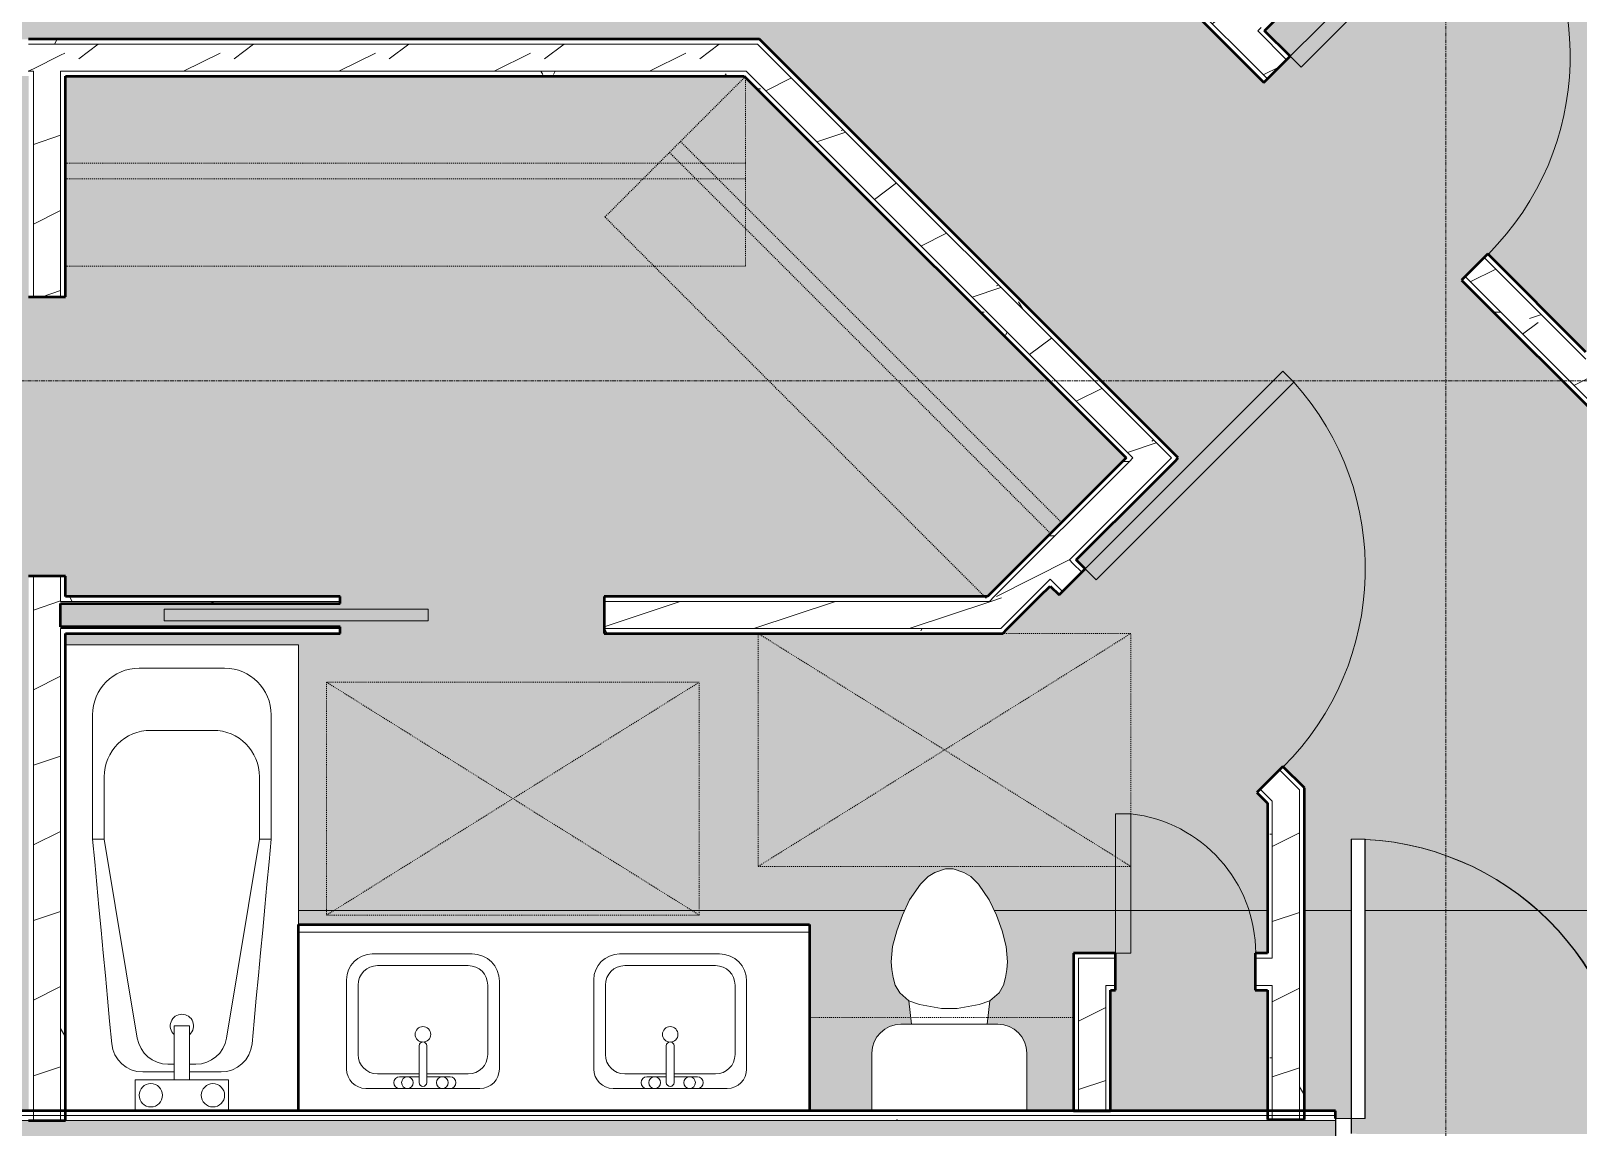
# Model space of a CAD drawing. Header units: inches. Extents: x -4292 to -464, y 9706 to 12474.
# Drawn here: x -3663.5 to -3464.3, y 11751.1 to 11892.3 of the extents above; entities that cross this region are included whole.
import ezdxf

# ---------------------------------------------------------------- set-up
doc = ezdxf.new("R2010")
doc.units = ezdxf.units.IN
doc.header["$MEASUREMENT"] = 0
doc.linetypes.add('Dash', pattern=[0.25, 0.125, -0.125])
doc.linetypes.add('Grid Line 1_2_', pattern=[0.875, 0.5, -0.125, 0.125, -0.125])
for name, color, linetype, lineweight in [('A-AREA-PATT-4', 254, 'Continuous', 9), ('A-DOOR-1', 7, 'Continuous', 9), ('A-DOOR-2', 90, 'Continuous', 20), ('A-DOOR-5', 31, 'Continuous', 20), ('A-DOOR-6', 31, 'Continuous', 9), ('A-DOOR-FRAM', 31, 'Continuous', 20), ('A-FLOR-2', 50, 'Continuous', 13), ('A-GENM-HDLN-1', 7, 'Dash', 9), ('A-WALL', 113, 'Continuous', 13), ('A-WALL-2', 250, 'Continuous', 50), ('A-WALL-3', 50, 'Continuous', 13), ('A-WALL-PATT-1', 7, 'Continuous', 9), ('A-WALL-PATT-2', 8, 'Continuous', 9), ('A-WALL-PATT-5', 111, 'Continuous', 9), ('I-WALL-1', 2, 'Continuous', 50), ('P-SANR-FIXT-1', 7, 'Continuous', 9), ('Q-CASE-1', 250, 'Continuous', 50), ('Q-CASE-2', 7, 'Continuous', 9), ('Q-CASE-HDLN-1', 7, 'Dash', 9), ('S-GRID-1', 1, 'Grid Line 1_2_', 9)]:
    doc.layers.add(name, color=color, linetype=linetype, lineweight=lineweight)
pattern_1 = [(0, (0, 0), (38.4, 9.6), [1.584, -27.216, 1.584, -27.216, -153.6]), (0, (0, 0), (38.4, 9.6), [-57.6, 1.584, -56.016, 1.584, -27.216, -67.2]), (0, (0, 0), (38.4, 9.6), [-144, 1.584, -17.616, 1.584, -46.416]), (120, (14.4, 4.8), (-27.513844, 28.4553755), [1.584, -27.216, 1.584, -27.216, -153.6]), (120, (14.4, 4.8), (-27.513844, 28.4553755), [-57.6, 1.584, -56.016, 1.584, -27.216, -67.2]), (120, (14.4, 4.8), (-27.513844, 28.4553755), [-144, 1.584, -17.616, 1.584, -46.416]), (240, (19.2, 24), (-10.886156, -38.0553755), [1.584, -27.216, 1.584, -27.216, -153.6]), (240, (19.2, 24), (-10.886156, -38.0553755), [-57.6, 1.584, -56.016, 1.584, -27.216, -67.2]), (240, (19.2, 24), (-10.886156, -38.0553755), [-144, 1.584, -17.616, 1.584, -46.416])]
pattern_2 = [(216.87, (7.997, 19.992), (59.9755286, 39.9843071), [9.996, -89.964]), (206.565, (19.992, 13.994), (-19.991807, -19.992219), [22.352, -22.352]), (198.435, (19.992, 3.998), (-39.983821, -19.991955), [12.644, -50.576])]

msp = doc.modelspace()

# ---------------------------------------------------------------- hatches: boundary and pattern name
at = {"layer": 'A-AREA-PATT-4'}
h = msp.add_hatch(color=256, dxfattribs=at)
h.paths.add_polyline_path([(-3346.2655, 11722.6394), (-3341.7237, 11722.6394), (-3341.7237, 11753.8406), (-3346.4737, 11753.8406), (-3346.4737, 11758.5906), (-3341.7237, 11758.5906), (-3341.7237, 11766.6144), (-3349.45, 11766.6144), (-3350.4144, 11766.7414), (-3351.3131, 11767.1136), (-3352.0848, 11767.7058), (-3352.677, 11768.4775), (-3353.0492, 11769.3762), (-3353.1762, 11770.4169), (-3353.1762, 11771.729), (-3356.2, 11771.3813), (-3357.2, 11770.1895), (-3358.2, 11769.6227), (-3359.7095, 11769.2649), (-3360.7836, 11769.1271), (-3361.2, 11769.0906), (-3363.1923, 11769.2649), (-3365.2, 11769.8029), (-3367.2, 11770.5308), (-3369.2, 11771.4634), (-3371.2, 11772.8509), (-3372.2, 11773.8509), (-3372.7, 11774.7169), (-3373.2, 11776.0906), (-3373.2, 11777.0906), (-3372.7, 11778.4644), (-3372.2, 11779.3304), (-3371.2, 11780.3304), (-3369.2, 11781.7178), (-3367.0757, 11782.6957), (-3365.2, 11783.3784), (-3363.1923, 11783.9163), (-3361.2, 11784.0906), (-3359.7095, 11783.9163), (-3359.2, 11783.8265), (-3358.2, 11783.5585), (-3357.2, 11782.9918), (-3356.2, 11781.8), (-3353.1762, 11781.4523), (-3353.1762, 11782.8406), (-3353.0492, 11783.805), (-3352.677, 11784.7037), (-3351.9714, 11785.5625), (-3351.3131, 11786.0676), (-3350.4144, 11786.4399), (-3349.45, 11786.5669), (-3341.7237, 11786.5669), (-3341.7237, 11794.5906), (-3365.7237, 11794.5906), (-3365.7237, 11864.5083), (-3373.8987, 11864.5083), (-3373.8987, 11869.2583), (-3341.7237, 11869.2583), (-3341.7237, 12109.7144), (-3480.5362, 12109.7144), (-3480.5362, 12046.0438), (-3479.7862, 12046.0438), (-3479.7862, 12043.5438), (-3480.5362, 12043.5438), (-3480.5362, 12043.2938), (-3481.9112, 12043.2938), (-3481.9112, 12020.2938), (-3480.5362, 12020.2938), (-3480.5362, 11995.0438), (-3479.7862, 11995.0438), (-3479.7862, 11990.0438), (-3480.5362, 11990.0438), (-3480.5362, 11989.7938), (-3481.9112, 11989.7938), (-3481.9112, 11960.7938), (-3480.5362, 11960.7938), (-3480.4976, 11929.5438), (-3479.7862, 11929.5438), (-3479.7862, 11927.0438), (-3480.5362, 11927.0438), (-3480.5362, 11916.391), (-3504.6631, 11892.2641), (-3501.3928, 11888.9938), (-3504.7515, 11885.635), (-3523.4987, 11904.3822), (-3523.4987, 11934.4394), (-3547.4987, 11934.4394), (-3547.4987, 11939.1894), (-3555.4987, 11939.1894), (-3555.4987, 11974.9394), (-3547.4987, 11974.9394), (-3547.4987, 12109.7144), (-3851.8487, 12109.7144), (-3851.8487, 11932.2144), (-3855.2237, 11932.2144), (-3855.2237, 11894.1894), (-3851.8487, 11894.1894), (-3851.8487, 11891.1894), (-3703.4544, 11891.1894), (-3703.4544, 11886.4394), (-3851.8487, 11886.4394), (-3851.8487, 11753.1894), (-3787.906, 11753.1894), (-3787.906, 11833.1894), (-3709.906, 11833.1894), (-3709.906, 11753.1894), (-3663.8294, 11753.1894), (-3663.8294, 11822.0406), (-3659.0794, 11822.0406), (-3659.0794, 11819.4156), (-3623.7044, 11819.4156), (-3623.7044, 11818.5406), (-3659.7044, 11818.5362), (-3659.7044, 11815.5406), (-3623.7044, 11815.5406), (-3623.7044, 11814.6656), (-3659.0794, 11814.6656), (-3659.0794, 11813.1894), (-3629.0794, 11813.1894), (-3629.0794, 11777.1894), (-3563.2521, 11777.1894), (-3563.2521, 11753.1894), (-3555.2283, 11753.1894), (-3555.2283, 11760.6156), (-3555.1014, 11761.58), (-3554.7291, 11762.4787), (-3554.1369, 11763.2505), (-3553.3652, 11763.8426), (-3552.4665, 11764.2149), (-3551.2359, 11764.3418), (-3550.1138, 11764.3418), (-3550.4615, 11767.3656), (-3551.6532, 11768.3656), (-3552.22, 11769.3656), (-3552.5778, 11770.8751), (-3552.6649, 11771.3694), (-3552.7521, 11772.3656), (-3552.5778, 11774.358), (-3552.0399, 11776.3656), (-3551.3119, 11778.3656), (-3550.3793, 11780.3656), (-3548.9919, 11782.3656), (-3547.9919, 11783.3656), (-3547.1258, 11783.8656), (-3545.7521, 11784.3656), (-3544.7521, 11784.3656), (-3543.3784, 11783.8656), (-3542.5123, 11783.3656), (-3541.3376, 11782.1137), (-3540.1249, 11780.3656), (-3539.1923, 11778.3656), (-3538.4644, 11776.3656), (-3537.9264, 11774.358), (-3537.7521, 11772.3656), (-3537.9264, 11770.8751), (-3538.0163, 11770.3656), (-3538.3094, 11769.3212), (-3538.851, 11768.3656), (-3540.0427, 11767.3656), (-3540.3904, 11764.3418), (-3539.0021, 11764.3418), (-3538.0377, 11764.2149), (-3537.139, 11763.8426), (-3536.3673, 11763.2505), (-3535.7751, 11762.4787), (-3535.3859, 11761.4513), (-3535.2759, 11760.6156), (-3535.2759, 11753.1894), (-3529.2521, 11753.1894), (-3529.2521, 11773.4723), (-3523.8771, 11773.4723), (-3523.8771, 11768.7223), (-3524.5021, 11768.7223), (-3524.5021, 11753.1894), (-3504.2987, 11753.1894), (-3504.2987, 11768.7223), (-3505.8771, 11768.7223), (-3505.8771, 11773.4723), (-3504.2987, 11773.4723), (-3504.2987, 11792.7984), (-3505.6718, 11794.1715), (-3502.3131, 11797.5302), (-3499.5487, 11794.7659), (-3499.5487, 11753.1894), (-3495.5237, 11753.1894), (-3495.4737, 11752.1894), (-3493.5237, 11752.1894), (-3493.4737, 11788.1894), (-3491.7237, 11788.1894), (-3491.7737, 11752.1894), (-3493.4737, 11752.1894), (-3493.4737, 11750.2519), (-3492.8487, 11750.2519), (-3492.8487, 11750.1894), (-3458.1487, 11750.1894), (-3458.0987, 11750.2519), (-3457.5237, 11750.2519), (-3457.4737, 11752.1894), (-3455.4737, 11752.1894), (-3455.4737, 11753.1894), (-3446.0237, 11753.1894), (-3446.0237, 11757.3689), (-3446.7737, 11757.3689), (-3446.7737, 11759.8689), (-3446.0237, 11759.8689), (-3446.0237, 11760.1189), (-3444.6487, 11760.1189), (-3444.6487, 11789.1189), (-3446.0237, 11789.1189), (-3446.0237, 11820.3689), (-3446.7737, 11820.3689), (-3446.7737, 11822.8689), (-3446.0237, 11822.8689), (-3446.0237, 11826.9072), (-3479.2957, 11860.1792), (-3475.9369, 11863.5379), (-3463.2831, 11850.8841), (-3444.9089, 11869.2583), (-3409.8987, 11869.2583), (-3409.8987, 11864.5083), (-3412.5237, 11864.5083), (-3412.5237, 11862.5909), (-3417.2737, 11862.5909), (-3417.2737, 11864.5083), (-3441.2737, 11864.5083), (-3441.2737, 11860.7984), (-3415.2737, 11860.7984), (-3415.2737, 11835.7984), (-3441.2737, 11835.7984), (-3441.2737, 11830.6734), (-3417.2737, 11830.6734), (-3417.2737, 11832.5909), (-3412.5237, 11832.5909), (-3412.5237, 11722.6394), (-3376.5237, 11722.6394), (-3376.5237, 11758.5906), (-3366.4737, 11758.5906), (-3366.4737, 11753.8406), (-3371.7737, 11753.8406), (-3371.7737, 11722.6394), (-3367.0757, 11722.6394)], flags=0)
h.paths.add_polyline_path([(-3441.2737, 11753.1894), (-3417.2737, 11753.1894), (-3417.2737, 11825.9234), (-3441.2737, 11825.9234), (-3441.2737, 11822.8689), (-3440.5237, 11822.8689), (-3440.5237, 11820.3689), (-3441.2737, 11820.3689), (-3441.2737, 11820.1189), (-3444.6487, 11820.1189), (-3444.6487, 11791.1189), (-3443.2737, 11791.1189), (-3443.2737, 11760.1189), (-3441.2737, 11760.1189), (-3441.2737, 11759.8689), (-3440.5237, 11759.8689), (-3440.5237, 11757.3689), (-3441.2737, 11757.3689)], flags=0)
h.paths.add_polyline_path([(-3807.8379, 11753.6894), (-3807.8379, 11771.6894), (-3789.8379, 11771.6894), (-3789.8379, 11753.6894), (-3794.3284, 11753.6894)], flags=0)
h.paths.add_polyline_path([(-3705.906, 11753.6894), (-3705.906, 11771.6894), (-3687.906, 11771.6894), (-3687.906, 11753.6894), (-3705.4911, 11753.6894)], flags=0)
h.paths.add_polyline_path([(-3540.355, 11814.6656), (-3589.7044, 11814.6656), (-3589.7044, 11819.4156), (-3540.355, 11819.4156), (-3522.5008, 11837.2698), (-3571.6704, 11886.4394), (-3659.0794, 11886.4394), (-3659.0794, 11858.0406), (-3663.8294, 11858.0406), (-3663.8294, 11886.4394), (-3667.4544, 11886.4394), (-3667.4544, 11891.1894), (-3569.7029, 11891.1894), (-3515.7833, 11837.2698), (-3528.918, 11824.1351), (-3527.7689, 11822.9861), (-3531.1277, 11819.6273), (-3532.2767, 11820.7764), (-3538.3875, 11814.6656), (-3540.0961, 11814.6656)], flags=0)
h.paths.add_polyline_path([(-3446.0237, 11833.6247), (-3446.0237, 11861.426), (-3459.9244, 11847.5254), (-3449.7698, 11837.3708)], flags=0)
h.paths.add_polyline_path([(-3508.0219, 11895.6229), (-3485.2862, 11918.3585), (-3485.2862, 11927.0438), (-3486.0362, 11927.0438), (-3486.0362, 11929.5438), (-3485.2862, 11929.5438), (-3485.2862, 11929.7938), (-3481.9112, 11929.7938), (-3481.9112, 11958.7938), (-3483.2862, 11958.7938), (-3483.2862, 11989.7938), (-3485.2862, 11989.7938), (-3485.2862, 11990.0438), (-3486.0362, 11990.0438), (-3486.0362, 11995.0438), (-3485.2862, 11995.0438), (-3485.2862, 11995.2938), (-3481.9112, 11995.2938), (-3481.9112, 12018.2938), (-3483.2862, 12018.2938), (-3483.2862, 12043.2938), (-3485.2862, 12043.2938), (-3485.2862, 12043.5438), (-3486.0362, 12043.5438), (-3486.0362, 12046.0438), (-3485.2862, 12046.0438), (-3485.2862, 12077.7894), (-3486.9112, 12077.7894), (-3486.9112, 12082.5394), (-3485.2862, 12082.5394), (-3485.2862, 12109.7144), (-3487.9237, 12109.7144), (-3487.9237, 12085.4644), (-3488.9365, 12085.4644), (-3488.974, 12084.9644), (-3489.661, 12084.9644), (-3489.661, 12085.4644), (-3505.9323, 12085.4644), (-3505.9572, 12084.9644), (-3506.4152, 12084.9644), (-3506.4152, 12085.4644), (-3515.9237, 12085.4644), (-3515.9237, 12109.7144), (-3518.7487, 12109.7144), (-3518.7487, 12082.5394), (-3516.9112, 12082.5394), (-3516.9112, 12077.7894), (-3518.7487, 12077.7894), (-3518.7487, 11906.3497), (-3508.6848, 11896.2858)], flags=0)
h.paths.add_polyline_path([(-3523.4987, 11939.1894), (-3523.4987, 11974.9394), (-3525.4987, 11974.9394), (-3525.4987, 11939.1894)], flags=0)
h.paths.add_polyline_path([(-3590.4987, 11939.1894), (-3625.4987, 11939.1894), (-3625.4987, 11950.2809), (-3634.2742, 11950.2809), (-3634.2742, 11966.7809), (-3625.4987, 11966.7809), (-3625.4987, 11978.2809), (-3634.2742, 11978.2809), (-3634.2742, 11994.7809), (-3625.4987, 11994.7809), (-3625.4987, 12009.5033), (-3634.2742, 12009.5033), (-3634.2742, 12026.0033), (-3625.4987, 12026.0033), (-3625.4987, 12037.5033), (-3634.2742, 12037.5033), (-3634.2742, 12054.0033), (-3625.4987, 12054.0033), (-3625.4987, 12067.7144), (-3589.4987, 12067.7144), (-3589.4987, 12026.452), (-3587.3206, 12026.452), (-3587.1237, 12026.2552), (-3587.1237, 12025.3591), (-3586.8737, 12025.3591), (-3586.8737, 12021.5944), (-3586.6237, 12021.5944), (-3586.6237, 12019.693), (-3586.8737, 12019.693), (-3586.8737, 12010.302), (-3586.6237, 12010.302), (-3586.6237, 12009.7114), (-3586.8737, 12009.7114), (-3586.8737, 12009.1209), (-3586.6237, 12009.1209), (-3586.6237, 12008.5303), (-3586.8737, 12008.5303), (-3586.8737, 12007.9398), (-3586.6237, 12007.9398), (-3586.6237, 12007.3492), (-3586.8737, 12007.3492), (-3586.8737, 12006.7587), (-3586.6237, 12006.7587), (-3586.6237, 12006.1681), (-3586.8737, 12006.1681), (-3586.8737, 12003.545), (-3587.1237, 12003.5239), (-3587.1458, 12002.5956), (-3587.1814, 12002.5097), (-3587.3206, 12002.452), (-3589.4987, 12002.452), (-3589.4987, 11939.1894)], flags=0)
h.paths.add_polyline_path([(-3345.9462, 11978.8675), (-3363.9462, 11978.8675), (-3363.9462, 11996.8675), (-3345.9462, 11996.8675)], flags=0)
h.paths.add_polyline_path([(-3363.0644, 11998.7993), (-3425.4462, 11998.7993), (-3425.4462, 12076.7993), (-3345.4462, 12076.7993), (-3345.4462, 11998.7993), (-3345.9462, 11998.7993)], flags=0)
h.paths.add_polyline_path([(-3752.9112, 12007.4602), (-3801.4972, 12007.4602), (-3801.4972, 12042.4602), (-3795.4972, 12042.4602), (-3795.4972, 12043.4602), (-3723.4972, 12043.4602), (-3723.4972, 12042.4602), (-3717.4972, 12042.4602), (-3717.4972, 12007.4602)], flags=0)
h.paths.add_polyline_path([(-3838.9972, 12046.7852), (-3846.4972, 12046.7852), (-3846.4972, 12094.7852), (-3811.4972, 12094.7852), (-3811.4972, 12088.7852), (-3810.4972, 12088.7852), (-3810.4972, 12052.7852), (-3811.4972, 12052.7852), (-3811.4972, 12046.7852), (-3835.6754, 12046.7852)], flags=0)
h.paths.add_polyline_path([(-3676.4972, 12046.7852), (-3707.4972, 12046.7852), (-3707.4972, 12052.7852), (-3708.4972, 12052.7852), (-3708.4972, 12088.7852), (-3707.4972, 12088.7852), (-3707.4972, 12094.7852), (-3672.4972, 12094.7852), (-3672.4972, 12046.7852)], flags=0)
h.paths.add_polyline_path([(-3345.9462, 12080.7993), (-3363.9462, 12080.7993), (-3363.9462, 12098.7993), (-3345.9462, 12098.7993), (-3345.9462, 12098.0447)], flags=0)
h.paths.add_polyline_path([(-3782.0074, 12091.7033), (-3799.0074, 12091.7352), (-3799.0074, 12107.8602), (-3727.0074, 12107.8602), (-3727.0074, 12091.7352), (-3745.0074, 12091.7352), (-3745.0074, 12095.7352), (-3781.0074, 12095.7352), (-3781.0074, 12091.7352), (-3781.6703, 12091.7033)], flags=0)
at = {"layer": 'A-WALL-PATT-1'}
h = msp.add_hatch(dxfattribs=at)
h.set_pattern_fill('FP_1', color=256, style=0, pattern_type=2)
h.set_pattern_definition(pattern_1)
h.paths.add_polyline_path([(-3446.0237, 11826.9072), (-3446.0237, 11827.7911), (-3478.8537, 11860.6211), (-3479.2957, 11860.1792), (-3449.7698, 11830.6533)], flags=0)
h.paths.add_polyline_path([(-3504.7515, 11885.635), (-3504.3096, 11886.0769), (-3522.8737, 11904.6411), (-3522.8548, 11903.7383), (-3504.8992, 11885.7827)], flags=0)
h = msp.add_hatch(dxfattribs=at)
h.set_pattern_fill('FP_1', color=256, style=0, pattern_type=2)
h.set_pattern_definition(pattern_1)
h.paths.add_polyline_path([(-3575.7954, 11890.5644), (-3569.9618, 11890.5644), (-3570.5868, 11891.1894), (-3663.2044, 11891.1894), (-3663.2044, 11890.5644), (-3590.4987, 11890.5644)], flags=0)
h = msp.add_hatch(dxfattribs=at)
h.set_pattern_fill('FP_1', color=256, style=0, pattern_type=2)
h.set_pattern_definition(pattern_1)
h.paths.add_polyline_path([(-3516.2252, 11836.8279), (-3515.7833, 11837.2698), (-3569.7029, 11891.1894), (-3570.5868, 11891.1894), (-3516.6672, 11837.2698)], flags=0)
h = msp.add_hatch(dxfattribs=at)
h.set_pattern_fill('FP_1', color=256, style=0, pattern_type=2)
h.set_pattern_definition(pattern_1)
h.paths.add_polyline_path([(-3659.692, 11753.1894), (-3659.0794, 11753.1894), (-3659.0794, 11815.2906), (-3659.7044, 11815.2906), (-3659.7044, 11753.1894)], flags=0)
h.paths.add_polyline_path([(-3659.0794, 11818.7906), (-3659.0794, 11822.0406), (-3659.7044, 11822.0406), (-3659.7044, 11818.7906)], flags=0)
h.paths.add_polyline_path([(-3659.7044, 11858.0406), (-3659.0794, 11858.0406), (-3659.0794, 11887.0644), (-3659.7044, 11887.0644), (-3659.7044, 11865.1523)], flags=0)
h = msp.add_hatch(dxfattribs=at)
h.set_pattern_fill('FP_1', color=256, style=0, pattern_type=2)
h.set_pattern_definition(pattern_1)
h.paths.add_polyline_path([(-3590.4987, 11886.4394), (-3571.6704, 11886.4394), (-3572.2954, 11887.0644), (-3659.0794, 11887.0644), (-3659.0794, 11886.4394), (-3615.1579, 11886.4394)], flags=0)
h = msp.add_hatch(dxfattribs=at)
h.set_pattern_fill('FP_1', color=256, style=0, pattern_type=2)
h.set_pattern_definition(pattern_1)
h.paths.add_polyline_path([(-3522.0589, 11836.8279), (-3521.6169, 11837.2698), (-3571.4115, 11887.0644), (-3572.2954, 11887.0644), (-3522.5008, 11837.2698)], flags=0)
h = msp.add_hatch(dxfattribs=at)
h.set_pattern_fill('FP_1', color=256, style=0, pattern_type=2)
h.set_pattern_definition(pattern_1)
h.paths.add_polyline_path([(-3540.355, 11819.4156), (-3539.4711, 11819.4156), (-3522.0589, 11836.8279), (-3522.5008, 11837.2698), (-3536.1376, 11823.633)], flags=0)
h = msp.add_hatch(dxfattribs=at)
h.set_pattern_fill('FP_1', color=256, style=0, pattern_type=2)
h.set_pattern_definition(pattern_1)
h.paths.add_polyline_path([(-3540.0961, 11818.7906), (-3539.4711, 11819.4156), (-3589.7044, 11819.4156), (-3589.7044, 11818.7906), (-3540.355, 11818.7906)], flags=0)
h.paths.add_polyline_path([(-3642.7226, 11818.7906), (-3623.7044, 11818.7906), (-3623.7044, 11819.4156), (-3659.0794, 11819.4156), (-3659.0794, 11818.7906), (-3656.505, 11818.7906)], flags=0)
h = msp.add_hatch(dxfattribs=at)
h.set_pattern_fill('FP_1', color=256, style=0, pattern_type=2)
h.set_pattern_definition(pattern_1)
h.paths.add_polyline_path([(-3539.4711, 11814.6656), (-3538.3875, 11814.6656), (-3537.7625, 11815.2906), (-3589.7044, 11815.2906), (-3589.7044, 11814.6656), (-3540.0961, 11814.6656)], flags=0)
h.paths.add_polyline_path([(-3638.5794, 11814.6656), (-3623.7044, 11814.6656), (-3623.7044, 11815.2906), (-3659.0794, 11815.2906), (-3659.0794, 11814.6656), (-3642.7226, 11814.6656)], flags=0)
h = msp.add_hatch(dxfattribs=at)
h.set_pattern_fill('FP_1', color=256, style=0, pattern_type=2)
h.set_pattern_definition(pattern_1)
h.paths.add_polyline_path([(-3499.5651, 11753.1894), (-3499.5487, 11753.1894), (-3499.5487, 11794.7659), (-3500.1737, 11795.3909), (-3500.1737, 11753.1894)], flags=0)
h = msp.add_hatch(dxfattribs=at)
h.set_pattern_fill('FP_1', color=256, style=0, pattern_type=2)
h.set_pattern_definition(pattern_1)
h.paths.add_polyline_path([(-3503.7155, 11753.1894), (-3503.6737, 11753.1894), (-3503.6737, 11769.3473), (-3504.2987, 11769.3473), (-3504.2987, 11753.1894)], flags=0)
h.paths.add_polyline_path([(-3503.6737, 11772.8473), (-3503.6737, 11793.0572), (-3504.2987, 11793.6822), (-3504.2987, 11772.8473)], flags=0)
at = {"layer": 'A-WALL-PATT-2'}
h = msp.add_hatch(dxfattribs=at)
h.set_pattern_fill('FP_2', color=256, style=0, pattern_type=2)
h.set_pattern_definition(pattern_2)
h.paths.add_polyline_path([(-3445.3987, 11827.1661), (-3445.3987, 11832.1158), (-3476.3789, 11863.096), (-3478.8537, 11860.6211), (-3446.0237, 11827.7911)], flags=0)
h.paths.add_polyline_path([(-3504.3096, 11886.0769), (-3501.8347, 11888.5518), (-3519.3737, 11906.0908), (-3519.3737, 11901.1411), (-3504.8992, 11886.6665)], flags=0)
h = msp.add_hatch(dxfattribs=at)
h.set_pattern_fill('FP_2', color=256, style=0, pattern_type=2)
h.set_pattern_definition(pattern_2)
h.paths.add_polyline_path([(-3663.2044, 11887.0644), (-3663.2044, 11890.5644), (-3667.4544, 11890.5644), (-3667.4544, 11887.0644), (-3663.8294, 11887.0644)], flags=0)
h.paths.add_polyline_path([(-3835.6754, 11887.0644), (-3703.4544, 11887.0644), (-3703.4544, 11890.5644), (-3852.4737, 11890.5644), (-3852.4737, 11887.0644), (-3846.1293, 11887.0644)], flags=0)
h = msp.add_hatch(dxfattribs=at)
h.set_pattern_fill('FP_2', color=256, style=0, pattern_type=2)
h.set_pattern_definition(pattern_2)
h.paths.add_polyline_path([(-3663.2044, 11751.9394), (-3663.1354, 11753.1894), (-3659.7044, 11753.1894), (-3659.7044, 11822.0406), (-3663.2044, 11822.0406), (-3663.2044, 11761.354)], flags=0)
h.paths.add_polyline_path([(-3659.7044, 11858.0406), (-3659.7044, 11890.5644), (-3663.2044, 11890.5644), (-3663.2044, 11858.0406)], flags=0)
h = msp.add_hatch(dxfattribs=at)
h.set_pattern_fill('FP_2', color=256, style=0, pattern_type=2)
h.set_pattern_definition(pattern_2)
h.paths.add_polyline_path([(-3615.1579, 11887.0644), (-3571.4115, 11887.0644), (-3574.9115, 11890.5644), (-3659.7044, 11890.5597), (-3659.7044, 11887.0644), (-3654.3297, 11887.0644)], flags=0)
h = msp.add_hatch(dxfattribs=at)
h.set_pattern_fill('FP_2', color=256, style=0, pattern_type=2)
h.set_pattern_definition(pattern_2)
h.paths.add_polyline_path([(-3519.142, 11834.7949), (-3516.6672, 11837.2698), (-3569.9618, 11890.5644), (-3574.9115, 11890.5644), (-3519.162, 11834.8149)], flags=0)
h = msp.add_hatch(dxfattribs=at)
h.set_pattern_fill('FP_2', color=256, style=0, pattern_type=2)
h.set_pattern_definition(pattern_2)
h.paths.add_polyline_path([(-3540.0961, 11818.7906), (-3535.1463, 11818.7906), (-3519.162, 11834.8149), (-3521.6169, 11837.2698), (-3539.4711, 11819.4156)], flags=0)
h = msp.add_hatch(dxfattribs=at)
h.set_pattern_fill('FP_2', color=256, style=0, pattern_type=2)
h.set_pattern_definition(pattern_2)
h.paths.add_polyline_path([(-3503.6737, 11793.0572), (-3503.6737, 11796.1696), (-3505.2299, 11794.6134), (-3504.2987, 11793.6822)], flags=0)
h.paths.add_polyline_path([(-3530.6857, 11820.0692), (-3528.2109, 11822.5441), (-3529.8019, 11824.1351), (-3532.2767, 11821.6602), (-3531.6773, 11821.0608)], flags=0)
h = msp.add_hatch(dxfattribs=at)
h.set_pattern_fill('FP_2', color=256, style=0, pattern_type=2)
h.set_pattern_definition(pattern_2)
h.paths.add_polyline_path([(-3538.6463, 11815.2906), (-3535.1463, 11818.7906), (-3589.7044, 11818.7906), (-3589.7044, 11815.2906), (-3539.4711, 11815.2906)], flags=0)
h.paths.add_polyline_path([(-3632.7839, 11815.2906), (-3623.7044, 11815.2906), (-3623.7044, 11815.5406), (-3659.7044, 11815.5406), (-3659.7044, 11815.2906), (-3633.3833, 11815.2906)], flags=0)
h.paths.add_polyline_path([(-3659.7044, 11818.5406), (-3623.7044, 11818.5406), (-3623.7044, 11818.7906), (-3659.7044, 11818.7906)], flags=0)
h = msp.add_hatch(dxfattribs=at)
h.set_pattern_fill('FP_2', color=256, style=0, pattern_type=2)
h.set_pattern_definition(pattern_2)
h.paths.add_polyline_path([(-3500.3993, 11753.1894), (-3500.1737, 11753.1894), (-3500.1737, 11794.507), (-3502.755, 11797.0883), (-3503.6737, 11796.1696), (-3503.6737, 11753.1894)], flags=0)
h = msp.add_hatch(dxfattribs=at)
h.set_pattern_fill('FP_2', color=256, style=0, pattern_type=2)
h.set_pattern_definition(pattern_2)
h.paths.add_polyline_path([(-3525.1271, 11753.1894), (-3525.1271, 11772.8473), (-3528.6271, 11772.8473), (-3528.6271, 11753.1894)], flags=0)
at = {"layer": 'A-WALL-PATT-5'}
h = msp.add_hatch(dxfattribs=at)
h.set_pattern_fill('FP_1', color=256, style=0, pattern_type=2)
h.set_pattern_definition(pattern_1)
h.paths.add_polyline_path([(-3418.5237, 11752.5644), (-3417.2737, 11752.5855), (-3417.2737, 11753.1894), (-3441.8987, 11753.1894), (-3441.8987, 11752.5644), (-3422.2051, 11752.5644)], flags=0)
h.paths.add_polyline_path([(-3445.3987, 11752.5644), (-3445.3987, 11753.1894), (-3455.4737, 11753.1894), (-3455.4737, 11752.5644), (-3449.7698, 11752.5644)], flags=0)
h.paths.add_polyline_path([(-3705.906, 11752.5644), (-3663.2044, 11752.5644), (-3663.2044, 11753.1894), (-3852.4737, 11753.1894), (-3852.4737, 11752.5644), (-3709.906, 11752.5644)], flags=0)
h.paths.add_polyline_path([(-3663.1699, 11752.5644), (-3495.5237, 11752.5644), (-3495.5237, 11753.1894), (-3663.1354, 11753.1894), (-3663.1537, 11752.8579)], flags=0)
h = msp.add_hatch(dxfattribs=at)
h.set_pattern_fill('FP_1', color=256, style=0, pattern_type=2)
h.set_pattern_definition(pattern_1)
h.paths.add_polyline_path([(-3416.6487, 11751.9394), (-3417.2737, 11751.9457), (-3417.2737, 11752.5644), (-3441.8987, 11752.5644), (-3441.8987, 11751.9394), (-3417.2737, 11751.9394)], flags=0)
h.paths.add_polyline_path([(-3445.3987, 11751.9394), (-3445.3987, 11752.5644), (-3455.4737, 11752.5644), (-3455.4737, 11751.9394), (-3449.7698, 11751.9394)], flags=0)
h.paths.add_polyline_path([(-3663.2044, 11751.9394), (-3495.5237, 11751.9394), (-3495.5237, 11752.5644), (-3663.1699, 11752.5644), (-3663.1861, 11752.2708)], flags=0)
h.paths.add_polyline_path([(-3794.3284, 11751.9394), (-3663.2044, 11751.9394), (-3663.2044, 11752.5644), (-3852.4737, 11752.5644), (-3852.4737, 11751.9394), (-3807.8379, 11751.9394)], flags=0)
h = msp.add_hatch(dxfattribs=at)
h.set_pattern_fill('FP_41', color=256, style=0, pattern_type=2)
h.set_pattern_definition([(161.57, (0.6, 0.6), (-4.80033747, -0.00041462), [0, -34.152, 3.792, 0]), (18.43, (-0.6, 0.6), (-4.80033747, 0.00041462), [0, -34.152, 3.792, 0]), (108.43, (0.6, 0.6), (2.39913218, -12.00105099), [11.382, -26.562]), (71.57, (-0.6, 0.6), (2.39913218, 12.00105099), [11.382, -26.562])])
h.paths.add_polyline_path([(-3422.2051, 11748.4394), (-3417.2737, 11748.4394), (-3417.2737, 11751.9394), (-3455.4737, 11751.9394), (-3455.4737, 11748.4394), (-3449.7698, 11748.4394)], flags=0)
h.paths.add_polyline_path([(-3808.1107, 11748.4394), (-3495.5237, 11748.4394), (-3495.5237, 11751.9394), (-3852.4737, 11751.9394), (-3852.4737, 11748.4394), (-3835.6754, 11748.4394)], flags=0)

# ---------------------------------------------------------------- linework, layer by layer
at = {"layer": 'A-DOOR-1'}
for centre, radius, start, end in [((-3501.3928, 11888.9938), 36.0666, 315, 41.821148), ((-3527.7689, 11822.9861), 36.0666, 315, 41.821148), ((-3523.8771, 11773.4723), 18.0666, 0, 83.644241)]:
    msp.add_arc(centre, radius, start, end, dxfattribs=at)
at = {"layer": 'A-DOOR-2'}
for p, q in [((-3501.3928, 11888.9938), (-3475.9291, 11914.4575)), ((-3499.9786, 11887.5795), (-3474.5149, 11913.0432)), ((-3501.3928, 11888.9938), (-3499.9786, 11887.5795)), ((-3527.7689, 11822.9861), (-3502.3052, 11848.4498)), ((-3502.3052, 11848.4498), (-3500.891, 11847.0355)), ((-3526.3547, 11821.5718), (-3500.891, 11847.0355)), ((-3527.7689, 11822.9861), (-3526.3547, 11821.5718)), ((-3646.3711, 11816.2906), (-3646.3711, 11817.7906)), ((-3646.3711, 11817.7906), (-3612.3711, 11817.7906)), ((-3612.3711, 11817.7906), (-3612.3711, 11816.2906)), ((-3612.3711, 11816.2906), (-3646.3711, 11816.2906)), ((-3523.8771, 11791.4278), (-3521.8771, 11791.4278)), ((-3523.8771, 11773.4723), (-3523.8771, 11791.4278)), ((-3521.8771, 11773.4723), (-3521.8771, 11791.4278)), ((-3523.8771, 11773.4723), (-3521.8771, 11773.4723))]:
    msp.add_line(p, q, dxfattribs=at)
at = {"layer": 'A-DOOR-5'}
for p, q in [((-3493.5237, 11752.1894), (-3493.5237, 11788.1894)), ((-3493.5237, 11788.1894), (-3491.7737, 11788.1894)), ((-3493.4737, 11752.1894), (-3493.4737, 11788.1894)), ((-3493.4737, 11788.1894), (-3491.7237, 11788.1894)), ((-3491.7737, 11788.1894), (-3491.7737, 11752.1894)), ((-3491.7237, 11788.1894), (-3491.7237, 11752.1894)), ((-3491.7237, 11752.1894), (-3493.4737, 11752.1894)), ((-3491.7737, 11752.1894), (-3493.4737, 11752.1894))]:
    msp.add_line(p, q, dxfattribs=at)
at = {"layer": 'A-DOOR-6'}
for centre in [(-3493.5237, 11752.1894), (-3493.4737, 11752.1894)]:
    msp.add_arc(centre, 36, 0, 90, dxfattribs=at)
at = {"layer": 'A-DOOR-FRAM'}
for p, q in [((-3495.5237, 11752.1894), (-3493.5237, 11752.1894)), ((-3495.5237, 11746.4394), (-3495.5237, 11752.1894)), ((-3495.4737, 11752.1894), (-3493.4737, 11752.1894)), ((-3495.4737, 11746.4394), (-3495.4737, 11752.1894)), ((-3493.5237, 11752.1894), (-3493.5237, 11750.2519)), ((-3493.4737, 11752.1894), (-3493.4737, 11750.2519))]:
    msp.add_line(p, q, dxfattribs=at)
at = {"layer": 'A-FLOR-2'}
for p, q in [((-3629.0794, 11778.9894), (-3551.021, 11778.9894)), ((-3551.021, 11778.9894), (-3629.0794, 11778.9894)), ((-3539.4832, 11778.9894), (-3504.2987, 11778.9894)), ((-3504.2987, 11778.9894), (-3539.4832, 11778.9894)), ((-3499.5487, 11778.9894), (-3493.5237, 11778.9894)), ((-3493.5237, 11778.9894), (-3499.5487, 11778.9894)), ((-3491.7237, 11778.9894), (-3444.6487, 11778.9894)), ((-3444.6487, 11778.9894), (-3491.7237, 11778.9894))]:
    msp.add_line(p, q, dxfattribs=at)
at = {"layer": 'A-GENM-HDLN-1'}
for p, q in [((-3569.8752, 11784.6656), (-3521.8752, 11814.6656)), ((-3569.8752, 11814.6656), (-3521.8752, 11784.6656)), ((-3569.8752, 11814.6656), (-3569.8752, 11784.6656)), ((-3521.8752, 11814.6656), (-3538.3875, 11814.6656)), ((-3521.8752, 11784.6656), (-3521.8752, 11814.6656)), ((-3625.4544, 11778.3894), (-3577.4544, 11808.3894)), ((-3625.4544, 11808.3894), (-3577.4544, 11778.3894)), ((-3577.4544, 11808.3894), (-3625.4544, 11808.3894)), ((-3625.4544, 11808.3894), (-3625.4544, 11778.3894)), ((-3577.4544, 11778.3894), (-3577.4544, 11808.3894)), ((-3569.8752, 11784.6656), (-3521.8752, 11784.6656)), ((-3625.4544, 11778.3894), (-3577.4544, 11778.3894))]:
    msp.add_line(p, q, dxfattribs=at)
at = {"layer": 'A-WALL'}
for p, q in [((-3495.5237, 11752.5644), (-3852.4737, 11752.5644)), ((-3495.5237, 11751.9394), (-3852.4737, 11751.9394))]:
    msp.add_line(p, q, dxfattribs=at)
at = {"layer": 'A-WALL-2'}
for p, q in [((-3504.6631, 11892.2641), (-3485.2862, 11911.641)), ((-3518.7487, 11899.6322), (-3504.7515, 11885.635)), ((-3663.2044, 11891.1894), (-3663.8294, 11891.1894)), ((-3659.0794, 11891.1894), (-3663.2044, 11891.1894)), ((-3576.4204, 11891.1894), (-3659.0794, 11891.1894)), ((-3570.5868, 11891.1894), (-3576.4204, 11891.1894)), ((-3569.7029, 11891.1894), (-3570.5868, 11891.1894)), ((-3515.7833, 11837.2698), (-3569.7029, 11891.1894)), ((-3501.3928, 11888.9938), (-3504.6631, 11892.2641)), ((-3504.7515, 11885.635), (-3501.3928, 11888.9938)), ((-3659.0794, 11858.0406), (-3659.0794, 11886.4394)), ((-3659.0794, 11886.4394), (-3571.6704, 11886.4394)), ((-3571.6704, 11886.4394), (-3522.5008, 11837.2698)), ((-3475.9369, 11863.5379), (-3479.2957, 11860.1792)), ((-3463.2831, 11850.8841), (-3475.9369, 11863.5379)), ((-3479.2957, 11860.1792), (-3446.0237, 11826.9072)), ((-3663.8294, 11858.0406), (-3659.0794, 11858.0406)), ((-3522.5008, 11837.2698), (-3540.355, 11819.4156)), ((-3516.2252, 11836.8279), (-3515.7833, 11837.2698)), ((-3519.142, 11833.911), (-3516.2252, 11836.8279)), ((-3528.918, 11824.1351), (-3519.142, 11833.911)), ((-3527.7689, 11822.9861), (-3528.918, 11824.1351)), ((-3659.0794, 11822.0406), (-3663.8294, 11822.0406)), ((-3659.0794, 11819.4156), (-3659.0794, 11822.0406)), ((-3531.1277, 11819.6273), (-3527.7689, 11822.9861)), ((-3623.7044, 11819.4156), (-3659.0794, 11819.4156)), ((-3623.7044, 11818.5406), (-3623.7044, 11819.4156)), ((-3540.355, 11819.4156), (-3589.7044, 11819.4156)), ((-3589.7044, 11819.4156), (-3589.7044, 11814.6656)), ((-3537.7625, 11815.2906), (-3533.6375, 11819.4156)), ((-3533.6375, 11819.4156), (-3532.2767, 11820.7764)), ((-3532.2767, 11820.7764), (-3531.1277, 11819.6273)), ((-3659.7044, 11815.5406), (-3659.7044, 11818.5406)), ((-3659.7044, 11818.5406), (-3659.0794, 11818.5406)), ((-3659.0794, 11818.5406), (-3623.7044, 11818.5406)), ((-3659.0794, 11815.5406), (-3659.7044, 11815.5406)), ((-3623.7044, 11815.5406), (-3659.0794, 11815.5406)), ((-3623.7044, 11814.6656), (-3623.7044, 11815.5406)), ((-3538.3875, 11814.6656), (-3537.7625, 11815.2906)), ((-3659.0794, 11751.9394), (-3659.0794, 11814.6656)), ((-3659.0794, 11814.6656), (-3623.7044, 11814.6656)), ((-3589.7044, 11814.6656), (-3538.3875, 11814.6656)), ((-3502.3131, 11797.5302), (-3504.2987, 11795.5446)), ((-3499.5487, 11794.7659), (-3502.3131, 11797.5302)), ((-3504.2987, 11795.5446), (-3505.6718, 11794.1715)), ((-3505.6718, 11794.1715), (-3504.2987, 11792.7984)), ((-3499.5487, 11752.0765), (-3499.5487, 11794.7659)), ((-3504.2987, 11792.7984), (-3504.2987, 11773.4723)), ((-3528.6271, 11773.4723), (-3529.2521, 11773.4723)), ((-3529.2521, 11773.4723), (-3529.2521, 11753.1894)), ((-3524.5021, 11773.4723), (-3528.6271, 11773.4723)), ((-3523.8771, 11773.4723), (-3524.5021, 11773.4723)), ((-3523.8771, 11768.7223), (-3523.8771, 11773.4723)), ((-3504.2987, 11773.4723), (-3505.8771, 11773.4723)), ((-3505.8771, 11773.4723), (-3505.8771, 11768.7223)), ((-3524.5021, 11753.1894), (-3524.5021, 11768.7223)), ((-3524.5021, 11768.7223), (-3523.8771, 11768.7223)), ((-3505.8771, 11768.7223), (-3504.2987, 11768.7223)), ((-3504.2987, 11768.7223), (-3504.2987, 11752.0765)), ((-3663.8294, 11751.9394), (-3659.0794, 11751.9394)), ((-3529.2521, 11753.1894), (-3524.5021, 11753.1894)), ((-3504.2987, 11752.0765), (-3499.5487, 11752.0765))]:
    msp.add_line(p, q, dxfattribs=at)
at = {"layer": 'A-WALL-3'}
for p, q in [((-3504.3096, 11886.0769), (-3518.7487, 11900.5161)), ((-3505.1051, 11892.7061), (-3505.547, 11892.2641)), ((-3501.8347, 11888.5518), (-3505.547, 11892.2641)), ((-3663.8294, 11890.5644), (-3663.2044, 11890.5644)), ((-3663.2044, 11890.5644), (-3659.7044, 11890.5644)), ((-3659.7044, 11890.5644), (-3659.0794, 11890.5644)), ((-3575.7954, 11890.5644), (-3659.0794, 11890.5644)), ((-3575.7954, 11890.5644), (-3574.9115, 11890.5644)), ((-3574.9115, 11890.5644), (-3569.9618, 11890.5644)), ((-3569.9618, 11890.5644), (-3516.6672, 11837.2698)), ((-3663.8294, 11887.0644), (-3663.2044, 11887.0644)), ((-3663.2044, 11887.0644), (-3663.2044, 11858.0406)), ((-3659.7044, 11887.0644), (-3659.7044, 11858.0406)), ((-3659.7044, 11887.0644), (-3659.0794, 11887.0644)), ((-3572.2954, 11887.0644), (-3659.0794, 11887.0644)), ((-3572.2954, 11887.0644), (-3571.4115, 11887.0644)), ((-3571.4115, 11887.0644), (-3521.6169, 11837.2698)), ((-3463.2831, 11850.0003), (-3476.3789, 11863.096)), ((-3446.0237, 11827.7911), (-3478.8537, 11860.6211)), ((-3521.6169, 11837.2698), (-3522.0589, 11836.8279)), ((-3516.6672, 11837.2698), (-3519.142, 11834.7949)), ((-3539.4711, 11819.4156), (-3522.0589, 11836.8279)), ((-3529.8019, 11824.1351), (-3519.584, 11834.353)), ((-3519.142, 11834.7949), (-3519.584, 11834.353)), ((-3529.3599, 11823.6932), (-3529.8019, 11824.1351)), ((-3529.3599, 11823.6932), (-3528.2109, 11822.5441)), ((-3663.2044, 11822.0406), (-3663.2044, 11751.9394)), ((-3659.7044, 11822.0406), (-3659.7044, 11818.7906)), ((-3534.5213, 11819.4156), (-3532.2767, 11821.6602)), ((-3531.8348, 11821.2183), (-3532.2767, 11821.6602)), ((-3539.4711, 11819.4156), (-3540.0961, 11818.7906)), ((-3534.5213, 11819.4156), (-3535.1463, 11818.7906)), ((-3531.8348, 11821.2183), (-3530.6857, 11820.0692)), ((-3659.7044, 11818.7906), (-3659.0794, 11818.7906)), ((-3659.0794, 11818.7906), (-3623.7044, 11818.7906)), ((-3589.7044, 11818.7906), (-3540.0961, 11818.7906)), ((-3535.1463, 11818.7906), (-3538.6463, 11815.2906)), ((-3659.7044, 11815.2906), (-3659.7044, 11751.9394)), ((-3659.7044, 11815.2906), (-3659.0794, 11815.2906)), ((-3659.0794, 11815.2906), (-3623.7044, 11815.2906)), ((-3589.7044, 11815.2906), (-3538.6463, 11815.2906)), ((-3502.755, 11797.0883), (-3500.1737, 11794.507)), ((-3505.2299, 11794.6134), (-3504.2987, 11793.6822)), ((-3504.2987, 11793.6822), (-3503.6737, 11793.0572)), ((-3500.1737, 11794.507), (-3500.1737, 11752.0765)), ((-3503.6737, 11793.0572), (-3503.6737, 11772.8473)), ((-3528.6271, 11772.8473), (-3528.6271, 11753.1894)), ((-3528.6271, 11772.8473), (-3525.1271, 11772.8473)), ((-3525.1271, 11772.8473), (-3524.5021, 11772.8473)), ((-3523.8771, 11772.8473), (-3524.5021, 11772.8473)), ((-3504.2987, 11772.8473), (-3505.8771, 11772.8473)), ((-3504.2987, 11772.8473), (-3503.6737, 11772.8473)), ((-3525.1271, 11769.3473), (-3525.1271, 11753.1894)), ((-3525.1271, 11769.3473), (-3524.5021, 11769.3473)), ((-3523.8771, 11769.3473), (-3524.5021, 11769.3473)), ((-3504.2987, 11769.3473), (-3505.8771, 11769.3473)), ((-3504.2987, 11769.3473), (-3503.6737, 11769.3473)), ((-3503.6737, 11769.3473), (-3503.6737, 11752.0765))]:
    msp.add_line(p, q, dxfattribs=at)
at = {"layer": 'I-WALL-1'}
for p, q in [((-3495.5237, 11753.1894), (-3852.4737, 11753.1894)), ((-3495.5237, 11752.1894), (-3495.5237, 11753.1894))]:
    msp.add_line(p, q, dxfattribs=at)
at = {"layer": 'P-SANR-FIXT-1'}
for p, q in [((-3629.0794, 11813.1894), (-3659.0794, 11813.1894)), ((-3629.0794, 11777.1894), (-3629.0794, 11813.1894)), ((-3649.5794, 11810.1894), (-3638.5794, 11810.1894)), ((-3655.5794, 11788.1894), (-3655.5794, 11804.1894)), ((-3632.5794, 11804.1894), (-3632.5794, 11788.1894)), ((-3640.0794, 11802.1894), (-3648.0794, 11802.1894)), ((-3654.0794, 11796.1894), (-3654.0794, 11788.1894)), ((-3634.0794, 11788.1894), (-3634.0794, 11796.1894)), ((-3654.0794, 11788.1894), (-3655.5794, 11788.1894)), ((-3654.0794, 11788.1894), (-3649.8221, 11762.5346)), ((-3638.3368, 11762.5346), (-3634.0794, 11788.1894)), ((-3634.0794, 11788.1894), (-3632.5794, 11788.1894)), ((-3547.1258, 11783.8656), (-3547.9919, 11783.3656)), ((-3545.7521, 11784.3656), (-3547.1258, 11783.8656)), ((-3544.7521, 11784.3656), (-3545.7521, 11784.3656)), ((-3543.3784, 11783.8656), (-3544.7521, 11784.3656)), ((-3542.5123, 11783.3656), (-3543.3784, 11783.8656)), ((-3548.9919, 11782.3656), (-3550.3793, 11780.3656)), ((-3547.9919, 11783.3656), (-3548.9919, 11782.3656)), ((-3541.5123, 11782.3656), (-3542.5123, 11783.3656)), ((-3540.1249, 11780.3656), (-3541.5123, 11782.3656)), ((-3550.3793, 11780.3656), (-3551.3119, 11778.3656)), ((-3539.1923, 11778.3656), (-3540.1249, 11780.3656)), ((-3551.3119, 11778.3656), (-3552.0399, 11776.3656)), ((-3538.4644, 11776.3656), (-3539.1923, 11778.3656)), ((-3552.0399, 11776.3656), (-3552.5778, 11774.358)), ((-3537.9264, 11774.358), (-3538.4644, 11776.3656)), ((-3552.5778, 11774.358), (-3552.7521, 11772.3656)), ((-3537.7521, 11772.3656), (-3537.9264, 11774.358)), ((-3606.702, 11773.3872), (-3619.5662, 11773.3872)), ((-3606.702, 11773.3872), (-3619.5662, 11773.3872)), ((-3607.202, 11771.8872), (-3618.8871, 11771.8872)), ((-3574.8595, 11773.3872), (-3587.7237, 11773.3872)), ((-3574.8595, 11773.3872), (-3587.7237, 11773.3872)), ((-3575.3595, 11771.8872), (-3587.0445, 11771.8872)), ((-3552.7521, 11772.3656), (-3552.6649, 11771.3694)), ((-3537.8393, 11771.3694), (-3537.7521, 11772.3656)), ((-3622.8871, 11770.0664), (-3622.8871, 11758.5644)), ((-3622.8871, 11770.0664), (-3622.8871, 11758.5644)), ((-3603.202, 11758.5644), (-3603.202, 11769.8872)), ((-3603.202, 11758.5644), (-3603.202, 11769.8872)), ((-3591.0445, 11770.0664), (-3591.0445, 11758.5644)), ((-3591.0445, 11770.0664), (-3591.0445, 11758.5644)), ((-3571.3595, 11758.5644), (-3571.3595, 11769.8872)), ((-3571.3595, 11758.5644), (-3571.3595, 11769.8872)), ((-3552.6649, 11771.3694), (-3552.4879, 11770.3656)), ((-3552.4879, 11770.3656), (-3552.22, 11769.3656)), ((-3538.2842, 11769.3656), (-3538.0163, 11770.3656)), ((-3538.0163, 11770.3656), (-3537.8393, 11771.3694)), ((-3621.3871, 11769.3872), (-3621.3871, 11760.4394)), ((-3604.702, 11760.4394), (-3604.702, 11769.3872)), ((-3589.5445, 11769.3872), (-3589.5445, 11760.4394)), ((-3572.8595, 11760.4394), (-3572.8595, 11769.3872)), ((-3552.22, 11769.3656), (-3551.6532, 11768.3656)), ((-3551.6532, 11768.3656), (-3550.4615, 11767.3656)), ((-3540.0427, 11767.3656), (-3538.851, 11768.3656)), ((-3538.851, 11768.3656), (-3538.2842, 11769.3656)), ((-3550.4615, 11767.3656), (-3549.0877, 11766.8656)), ((-3550.1138, 11764.3418), (-3550.4615, 11767.3656)), ((-3549.0877, 11766.8656), (-3546.2521, 11766.3656)), ((-3546.2521, 11766.3656), (-3544.2521, 11766.3656)), ((-3544.2521, 11766.3656), (-3541.4165, 11766.8656)), ((-3541.4165, 11766.8656), (-3540.0427, 11767.3656)), ((-3540.3904, 11764.3418), (-3540.0427, 11767.3656)), ((-3645.0794, 11757.1894), (-3645.0794, 11764.1269)), ((-3643.0794, 11764.1269), (-3645.0794, 11764.1269)), ((-3643.0794, 11764.1269), (-3643.0794, 11757.1894)), ((-3551.5021, 11764.3418), (-3539.0021, 11764.3418)), ((-3613.5445, 11756.8282), (-3613.5445, 11761.5666)), ((-3612.5445, 11756.8282), (-3612.5445, 11761.5666)), ((-3581.702, 11756.8282), (-3581.702, 11761.5666)), ((-3580.702, 11756.8282), (-3580.702, 11761.5666)), ((-3555.2283, 11753.1894), (-3555.2283, 11760.6156)), ((-3535.2759, 11760.6156), (-3535.2759, 11753.1894)), ((-3645.0794, 11758.1894), (-3649.1244, 11758.1894)), ((-3645.876, 11759.1894), (-3645.0794, 11759.1894)), ((-3643.0794, 11759.1894), (-3642.2828, 11759.1894)), ((-3639.0345, 11758.1894), (-3643.0794, 11758.1894)), ((-3618.8871, 11757.9394), (-3613.5445, 11757.9394)), ((-3613.5445, 11757.5644), (-3616.0445, 11757.5644)), ((-3612.5445, 11757.9394), (-3607.202, 11757.9394)), ((-3609.5445, 11757.5644), (-3612.5445, 11757.5644)), ((-3587.0445, 11757.9394), (-3581.702, 11757.9394)), ((-3581.702, 11757.5644), (-3584.202, 11757.5644)), ((-3580.702, 11757.9394), (-3575.3595, 11757.9394)), ((-3577.702, 11757.5644), (-3580.702, 11757.5644)), ((-3645.0794, 11757.1894), (-3650.0794, 11757.1894)), ((-3650.0794, 11757.1894), (-3650.0794, 11753.1894)), ((-3643.0794, 11757.1894), (-3645.0794, 11757.1894)), ((-3638.0794, 11757.1894), (-3643.0794, 11757.1894)), ((-3638.0794, 11753.1894), (-3638.0794, 11757.1894)), ((-3620.3871, 11756.0644), (-3605.702, 11756.0644)), ((-3620.3871, 11756.0644), (-3605.702, 11756.0644)), ((-3616.0445, 11756.0644), (-3609.5445, 11756.0644)), ((-3588.5445, 11756.0644), (-3573.8595, 11756.0644)), ((-3588.5445, 11756.0644), (-3573.8595, 11756.0644)), ((-3584.202, 11756.0644), (-3577.702, 11756.0644))]:
    msp.add_line(p, q, dxfattribs=at)
at = {"layer": 'P-SANR-FIXT-1', "flags": 128}
for points in [[(-3653.1069, 11761.816), (-3653.3817, 11764.7464), (-3653.6564, 11767.6768), (-3653.9311, 11770.6072), (-3654.2058, 11773.5375), (-3654.4805, 11776.4679), (-3654.7553, 11779.3983), (-3655.03, 11782.3286), (-3655.3047, 11785.259), (-3655.5794, 11788.1894)], [(-3632.5794, 11788.1894), (-3632.8542, 11785.259), (-3633.1289, 11782.3286), (-3633.4036, 11779.3983), (-3633.6783, 11776.4679), (-3633.953, 11773.5375), (-3634.2278, 11770.6072), (-3634.5025, 11767.6768), (-3634.7772, 11764.7464), (-3635.0519, 11761.816)]]:
    msp.add_lwpolyline(points, dxfattribs=at)
at = {"layer": 'P-SANR-FIXT-1'}
for centre, radius, start, end in [((-3649.5794, 11804.1894), 6, 90, 180), ((-3638.5794, 11804.1894), 6, 360, 90), ((-3648.0794, 11796.1894), 6, 90, 180), ((-3640.0794, 11796.1894), 6, 360, 90), ((-3619.5662, 11770.0664), 3.3209, 90, 180), ((-3619.5662, 11770.0664), 3.3209, 90, 180), ((-3618.8871, 11769.3872), 2.5, 90, 180), ((-3607.202, 11769.3872), 2.5, 0, 90), ((-3606.702, 11769.8872), 3.5, 0, 90), ((-3606.702, 11769.8872), 3.5, 0, 90), ((-3587.7237, 11770.0664), 3.3209, 90, 180), ((-3587.7237, 11770.0664), 3.3209, 90, 180), ((-3587.0445, 11769.3872), 2.5, 90, 180), ((-3575.3595, 11769.3872), 2.5, 0, 90), ((-3574.8595, 11769.8872), 3.5, 0, 90), ((-3574.8595, 11769.8872), 3.5, 0, 90), ((-3644.0794, 11764.1269), 1.5, 90, 227.928932), ((-3644.0794, 11764.1269), 1.5, 312.071068, 90), ((-3613.0445, 11763.0317), 1, 0, 180), ((-3581.202, 11763.0317), 1, 0, 180), ((-3551.5021, 11760.6156), 3.7262, 90, 180), ((-3539.0021, 11760.6156), 3.7262, 0, 90), ((-3649.1244, 11762.1894), 4, 185.355825, 270), ((-3645.876, 11763.1894), 4, 189.422269, 270), ((-3642.2828, 11763.1894), 4, 270, 350.577731), ((-3639.0345, 11762.1894), 4, 270, 354.644175), ((-3613.0445, 11763.0317), 1, 180, 0), ((-3613.0445, 11761.5666), 0.5, 0, 180), ((-3581.202, 11763.0317), 1, 180, 0), ((-3581.202, 11761.5666), 0.5, 0, 180), ((-3618.8871, 11760.4394), 2.5, 180, 270), ((-3607.202, 11760.4394), 2.5, 270, 0), ((-3587.0445, 11760.4394), 2.5, 180, 270), ((-3575.3595, 11760.4394), 2.5, 270, 0), ((-3620.3871, 11758.5644), 2.5, 180, 270), ((-3620.3871, 11758.5644), 2.5, 180, 270), ((-3616.0445, 11756.8144), 0.75, 90, 270), ((-3615.0445, 11756.8144), 0.75, 0, 180), ((-3610.5445, 11756.8144), 0.75, 0, 180), ((-3609.5445, 11756.8144), 0.75, 270, 90), ((-3605.702, 11758.5644), 2.5, 270, 0), ((-3605.702, 11758.5644), 2.5, 270, 0), ((-3588.5445, 11758.5644), 2.5, 180, 270), ((-3588.5445, 11758.5644), 2.5, 180, 270), ((-3584.202, 11756.8144), 0.75, 90, 270), ((-3583.202, 11756.8144), 0.75, 0, 180), ((-3578.702, 11756.8144), 0.75, 0, 180), ((-3577.702, 11756.8144), 0.75, 270, 90), ((-3573.8595, 11758.5644), 2.5, 270, 0), ((-3573.8595, 11758.5644), 2.5, 270, 0), ((-3648.0794, 11755.1894), 1.5, 90, 270), ((-3648.0794, 11755.1894), 1.5, 270, 90), ((-3640.0794, 11755.1894), 1.5, 90, 270), ((-3640.0794, 11755.1894), 1.5, 270, 90), ((-3615.0445, 11756.8144), 0.75, 180, 0), ((-3613.0445, 11756.8282), 0.5, 180, 0), ((-3610.5445, 11756.8144), 0.75, 180, 0), ((-3583.202, 11756.8144), 0.75, 180, 0), ((-3581.202, 11756.8282), 0.5, 180, 0), ((-3578.702, 11756.8144), 0.75, 180, 0)]:
    msp.add_arc(centre, radius, start, end, dxfattribs=at)
at = {"layer": 'Q-CASE-1'}
for p, q in [((-3629.0794, 11753.1894), (-3629.0794, 11777.1894)), ((-3629.0794, 11777.1894), (-3563.2521, 11777.1894)), ((-3563.2521, 11777.1894), (-3563.2521, 11753.1894))]:
    msp.add_line(p, q, dxfattribs=at)
at = {"layer": 'Q-CASE-2'}
for p, q in [((-3629.0794, 11776.1894), (-3629.0794, 11777.1894)), ((-3629.0794, 11777.1894), (-3563.2521, 11777.1894)), ((-3563.2521, 11776.1894), (-3629.0794, 11776.1894)), ((-3629.0794, 11753.1894), (-3629.0794, 11776.1894)), ((-3629.0794, 11776.1894), (-3563.2521, 11776.1894)), ((-3563.2521, 11777.1894), (-3563.2521, 11776.1894)), ((-3563.2521, 11776.1894), (-3563.2521, 11753.1894))]:
    msp.add_line(p, q, dxfattribs=at)
at = {"layer": 'Q-CASE-HDLN-1'}
for p, q in [((-3659.0794, 11861.9899), (-3659.0794, 11886.4394)), ((-3659.0794, 11886.4394), (-3571.5283, 11886.4394)), ((-3589.6091, 11868.3002), (-3571.5702, 11886.3392)), ((-3571.5702, 11886.3392), (-3522.5008, 11837.2698)), ((-3571.5283, 11886.4394), (-3571.5283, 11861.9899)), ((-3530.8132, 11828.9574), (-3579.8825, 11878.0268)), ((-3571.5283, 11875.2147), (-3659.0794, 11875.2147)), ((-3532.2274, 11827.5432), (-3581.2968, 11876.6126)), ((-3571.5283, 11873.2147), (-3659.0794, 11873.2147)), ((-3540.5397, 11819.2308), (-3589.6091, 11868.3002)), ((-3571.5283, 11861.9899), (-3659.0794, 11861.9899)), ((-3522.5008, 11837.2698), (-3540.5397, 11819.2308)), ((-3563.2521, 11753.1894), (-3563.2521, 11765.1894)), ((-3563.2521, 11765.1894), (-3529.2521, 11765.1894)), ((-3529.2521, 11765.1894), (-3529.2521, 11753.1894)), ((-3529.2521, 11753.1894), (-3563.2521, 11753.1894))]:
    msp.add_line(p, q, dxfattribs=at)
at = {"layer": 'S-GRID-1'}
for p, q in [((-3481.3237, 9836.1797), (-3481.3237, 12413.7371)), ((-464.451, 11847.1894), (-4232.1914, 11847.1894))]:
    msp.add_line(p, q, dxfattribs=at)

doc.saveas('drawing.dxf')
